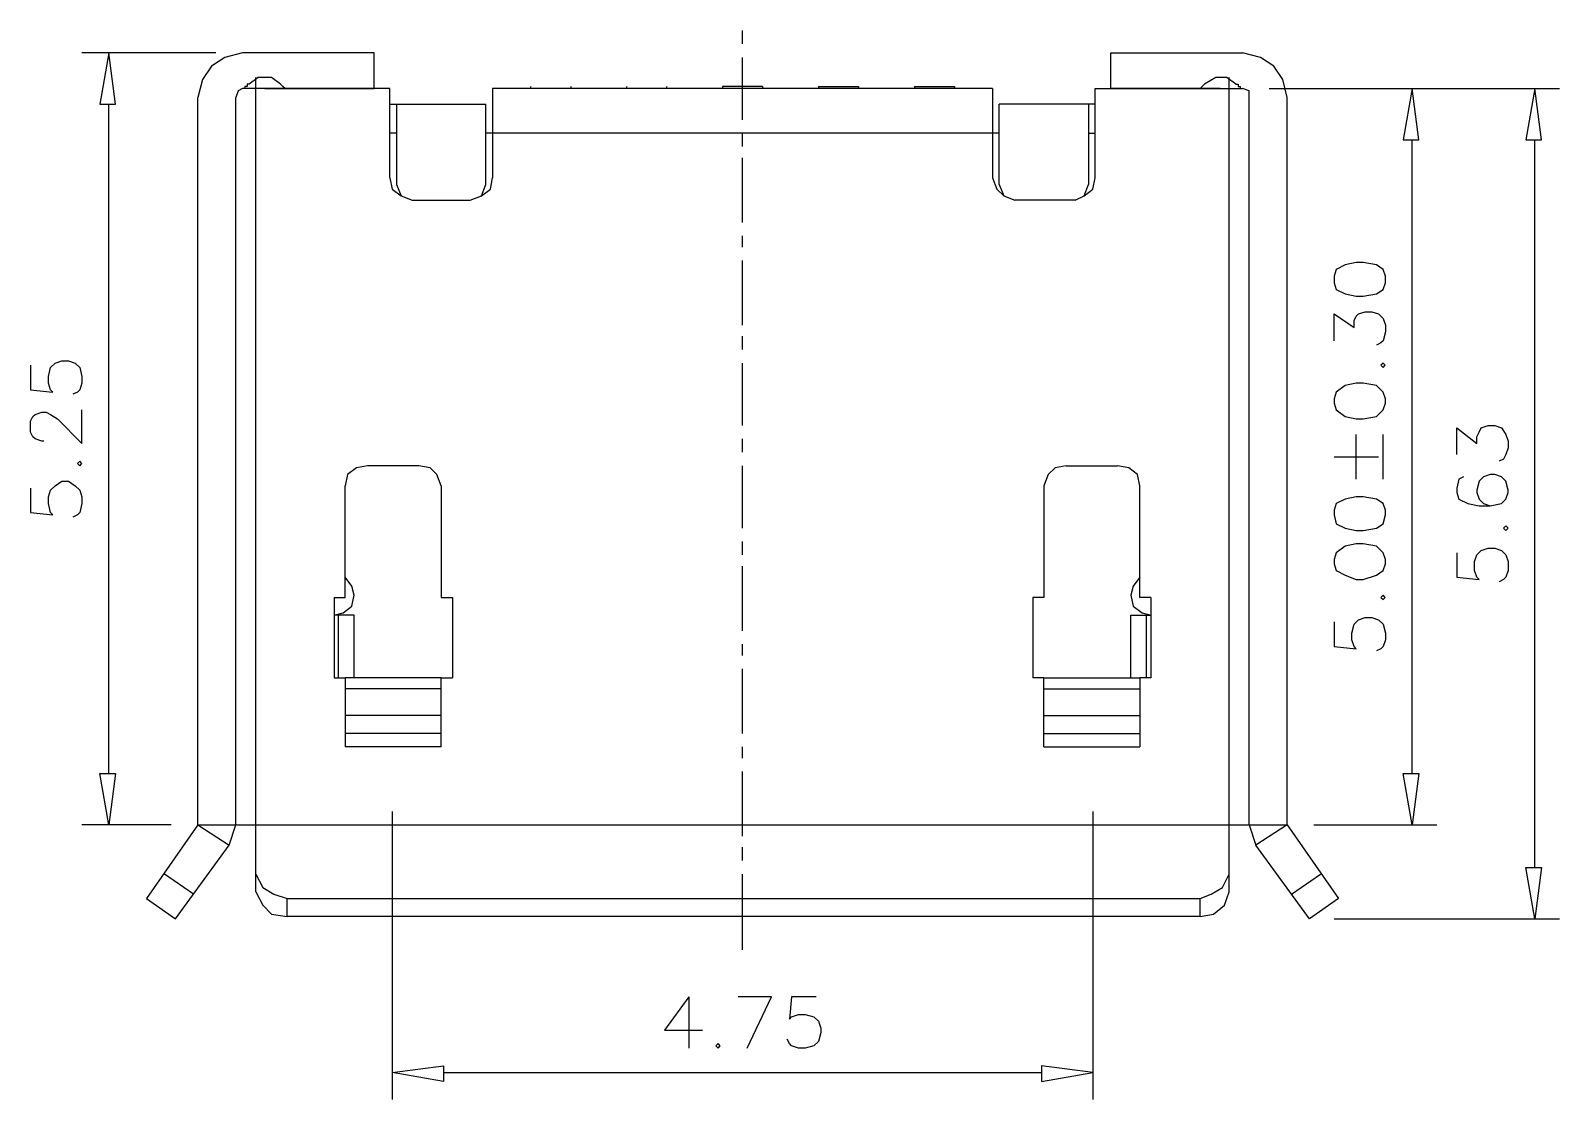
# Model space of a CAD drawing. Extents: x -228.3 to -217.9, y 287.9 to 295.1.
import ezdxf

# ---------------------------------------------------------------- set-up
doc = ezdxf.new("R2010")
doc.units = 0
doc.layers.add('Layer_1', color=7, linetype='CONTINUOUS')

msp = doc.modelspace()

# ---------------------------------------------------------------- linework, layer by layer
at = {"layer": 'Layer_1', "color": 7}
for points in [[(-223.44079, 295.04437), (-223.44079, 295.13508)], [(-227.00873, 294.983897), (-227.91584, 294.983897)], [(-226.82731, 294.983897), (-226.94826, 294.95366), (-227.03896, 294.893186), (-227.09946, 294.802476), (-227.12966, 294.681529)], [(-225.93532, 294.983899), (-226.82731, 294.983899)], [(-226.67613, 294.742003), (-225.93533, 294.742003), (-225.93533, 294.983897)], [(-223.44079, 294.530344), (-223.44079, 294.95366)], [(-220.20545, 294.742003), (-220.94625, 294.742003), (-220.94625, 294.983897)], [(-220.94625, 294.983897), (-220.05427, 294.983897)], [(-219.7519, 294.681529), (-219.7821, 294.802476), (-219.8426, 294.893186), (-219.9333, 294.95366), (-220.05425, 294.983897)], [(-226.82731, 294.742003), (-226.85751, 294.726885), (-226.87261, 294.68153)], [(-225.93532, 294.742004), (-226.82731, 294.742004)], [(-225.8295, 294.137267), (-225.8295, 294.742003), (-226.81219, 294.742003)], [(-226.78196, 294.772239), (-226.79706, 294.772239), (-226.79706, 294.757121), (-226.81216, 294.757121), (-226.81216, 294.742003)], [(-226.5703, 294.772239), (-226.6308, 294.817594), (-226.7215, 294.817594), (-226.782, 294.772239)], [(-226.7366, 289.299381), (-226.7366, 294.817596)], [(-226.54006, 294.742003), (-226.55516, 294.757121), (-226.57026, 294.772239)], [(-225.13405, 294.742004), (-225.13405, 294.137268)], [(-221.74753, 294.742004), (-225.13405, 294.742004)], [(-224.87704, 294.757121), (-224.87704, 294.742003)], [(-224.60491, 294.757121), (-224.60491, 294.742003)], [(-224.22695, 294.757121), (-224.22695, 294.742003)], [(-223.95482, 294.757121), (-223.95482, 294.742003)], [(-223.30472, 294.757121), (-223.57686, 294.757121), (-223.57686, 294.742003)], [(-223.30472, 294.757121), (-223.30472, 294.742003)], [(-222.92676, 294.757121), (-222.65463, 294.757121)], [(-222.92676, 294.757121), (-222.92676, 294.742003)], [(-222.65463, 294.757121), (-222.65463, 294.742003)], [(-222.27667, 294.757121), (-222.00454, 294.757121)], [(-222.27667, 294.757121), (-222.27667, 294.742003)], [(-222.00454, 294.757121), (-222.00454, 294.742003)], [(-221.74757, 294.742003), (-221.74757, 294.137267)], [(-221.05208, 294.137267), (-221.05208, 294.742003), (-220.06939, 294.742003)], [(-220.94625, 294.742003), (-220.05427, 294.742003)], [(-220.34152, 294.742003), (-220.32642, 294.757121), (-220.31132, 294.772239)], [(-220.09962, 294.772239), (-220.16012, 294.817594), (-220.23572, 294.817594), (-220.31132, 294.772239)], [(-220.14502, 289.299379), (-220.14502, 294.817595)], [(-220.09962, 294.772239), (-220.08452, 294.772239), (-220.08452, 294.757121), (-220.06942, 294.757121), (-220.06942, 294.742003)], [(-220.00891, 294.681529), (-220.00891, 294.726884), (-220.05431, 294.742002)], [(-219.87285, 294.742003), (-217.90746, 294.742003)], [(-219.87285, 294.742003), (-218.73897, 294.742003)], [(-227.73442, 290.100654), (-227.73442, 294.636174)], [(-227.12968, 289.752931), (-227.12968, 294.681529)], [(-226.87267, 289.752931), (-226.87267, 294.681529)], [(-225.82949, 294.636175), (-225.1794, 294.636175)], [(-225.78414, 294.636175), (-225.78414, 294.091913)], [(-225.1794, 294.091913), (-225.1794, 294.636175)], [(-221.05209, 294.636174), (-221.70218, 294.636174)], [(-221.70217, 294.091911), (-221.70217, 294.636174)], [(-221.09748, 294.636174), (-221.09748, 294.091911)], [(-220.00891, 289.752931), (-220.00891, 294.681529)], [(-219.7519, 289.752931), (-219.7519, 294.681529)], [(-227.12968, 289.752933), (-227.12968, 294.530347)], [(-226.87266, 289.752933), (-226.87266, 294.530347)], [(-220.00895, 289.752931), (-220.00895, 294.530345)], [(-219.75194, 289.752931), (-219.75194, 294.530345)], [(-225.78414, 294.439636), (-225.82944, 294.439636)], [(-221.70217, 294.439636), (-225.1794, 294.439636)], [(-223.44079, 294.348924), (-223.44079, 294.439634)], [(-221.09745, 294.439635), (-221.05205, 294.439635)], [(-218.90527, 290.100654), (-218.90527, 294.394279)], [(-218.07376, 289.465681), (-218.07376, 294.394279)], [(-223.44079, 293.834898), (-223.44079, 294.273332)], [(-225.8295, 294.137267), (-225.8144, 294.061675), (-225.7539, 294.01632), (-225.6783, 293.986083)], [(-225.28523, 293.986083), (-225.20963, 294.01632), (-225.14913, 294.061675), (-225.13403, 294.137267)], [(-221.74753, 294.137267), (-221.71733, 294.061675), (-221.67203, 294.01632), (-221.59643, 293.986083)], [(-221.18815, 293.986083), (-221.12765, 294.01632), (-221.06715, 294.061675), (-221.05205, 294.137267)], [(-225.78414, 294.091911), (-225.75394, 294.016319), (-225.67834, 293.986082)], [(-225.28523, 293.986083), (-225.20963, 294.01632), (-225.17943, 294.091912)], [(-221.70217, 294.091911), (-221.67197, 294.016319), (-221.59637, 293.986082)], [(-221.18815, 293.986083), (-221.12765, 294.01632), (-221.09745, 294.091912)], [(-225.67831, 293.986084), (-225.28523, 293.986084)], [(-221.18816, 293.986083), (-221.59635, 293.986083)], [(-223.44079, 293.668596), (-223.44079, 293.744188)], [(-223.44079, 293.139451), (-223.44079, 293.577886)], [(-219.43441, 293.033623), (-219.43441, 293.215044), (-219.29835, 293.124334), (-219.29835, 293.169689), (-219.28325, 293.199926), (-219.26815, 293.215044), (-219.22275, 293.230162), (-219.17735, 293.230162), (-219.13195, 293.215044), (-219.10175, 293.184807), (-219.08665, 293.139452), (-219.08665, 293.094097), (-219.10175, 293.033623), (-219.11685, 293.018505), (-219.14705, 293.003387)], [(-223.44079, 292.973149), (-223.44079, 293.063859)], [(-228.26356, 292.867321), (-228.26356, 292.701019), (-228.11238, 292.685901), (-228.12748, 292.701019), (-228.14258, 292.746374), (-228.14258, 292.791729), (-228.12748, 292.852203), (-228.09728, 292.88244), (-228.05188, 292.897558), (-228.00658, 292.897558), (-227.96118, 292.88244), (-227.93098, 292.852203), (-227.91588, 292.791729), (-227.91588, 292.746374), (-227.93098, 292.701019), (-227.94608, 292.685901), (-227.97628, 292.670783)], [(-223.44079, 292.459123), (-223.44079, 292.882439)], [(-228.17285, 292.353295), (-228.18795, 292.353295), (-228.23325, 292.368413), (-228.24835, 292.383531), (-228.26345, 292.413768), (-228.26345, 292.489361), (-228.24835, 292.519598), (-228.23325, 292.534716), (-228.18795, 292.549834), (-228.15775, 292.549834), (-228.12755, 292.534716), (-228.08225, 292.504479), (-227.91595, 292.338177), (-227.91595, 292.564953)], [(-218.6029, 292.262585), (-218.6029, 292.444006), (-218.46684, 292.338177), (-218.46684, 292.383532), (-218.45174, 292.413769), (-218.43664, 292.444006), (-218.39124, 292.459124), (-218.34584, 292.459124), (-218.30044, 292.444006), (-218.27024, 292.398651), (-218.25514, 292.353296), (-218.25514, 292.307941), (-218.27024, 292.262586), (-218.28534, 292.232349), (-218.31554, 292.217231)], [(-223.44079, 292.277703), (-223.44079, 292.368413)], [(-219.28323, 292.096283), (-219.28323, 292.398651)], [(-219.10181, 292.096283), (-219.10181, 292.398651)], [(-225.98068, 292.186993), (-226.05628, 292.171875), (-226.11678, 292.12652), (-226.13188, 292.050928)], [(-225.63295, 292.186995), (-225.98068, 292.186995)], [(-225.48177, 292.050927), (-225.51197, 292.126519), (-225.55737, 292.171874), (-225.63297, 292.186992)], [(-223.44079, 291.763677), (-223.44079, 292.186993)], [(-221.24862, 292.186993), (-221.32422, 292.171875), (-221.36962, 292.12652), (-221.39982, 292.050928)], [(-221.24863, 292.186993), (-220.90091, 292.186993)], [(-220.74971, 292.050927), (-220.76481, 292.126519), (-220.82531, 292.171874), (-220.90091, 292.186992)], [(-219.43441, 292.247467), (-219.13205, 292.247467)], [(-228.26356, 292.035809), (-228.26356, 291.869507), (-228.11238, 291.854389), (-228.12748, 291.869507), (-228.14258, 291.929981), (-228.14258, 291.975336), (-228.12748, 292.020691), (-228.09728, 292.050928), (-228.05188, 292.081165), (-228.00658, 292.081165), (-227.96118, 292.050928), (-227.93098, 292.020691), (-227.91588, 291.975336), (-227.91588, 291.929981), (-227.93098, 291.869507), (-227.94608, 291.854389), (-227.97628, 291.839271)], [(-226.13186, 291.295009), (-226.13186, 292.05093)], [(-225.48177, 292.05093), (-225.48177, 291.295009)], [(-221.39985, 292.050927), (-221.39985, 291.295007)], [(-220.74975, 291.295007), (-220.74975, 292.050927)], [(-218.55755, 292.111401), (-218.58775, 292.096283), (-218.60285, 292.035809), (-218.60285, 292.005572), (-218.58775, 291.960217), (-218.52725, 291.92998), (-218.45165, 291.914862), (-218.37605, 291.914862), (-218.30045, 291.92998), (-218.27025, 291.960217), (-218.25515, 292.005572), (-218.25515, 292.02069), (-218.27025, 292.081164), (-218.30045, 292.111401), (-218.34585, 292.126519), (-218.37605, 292.126519), (-218.42145, 292.111401), (-218.45165, 292.081164), (-218.46675, 292.02069), (-218.46675, 292.005572), (-218.45165, 291.960217), (-218.42145, 291.92998), (-218.37605, 291.914862)], [(-223.44079, 291.582257), (-223.44079, 291.672967)], [(-218.6029, 291.597375), (-218.6029, 291.431073), (-218.45172, 291.415955), (-218.46682, 291.431073), (-218.48192, 291.476428), (-218.48192, 291.536902), (-218.46682, 291.582257), (-218.43662, 291.612494), (-218.39122, 291.627612), (-218.34582, 291.627612), (-218.30042, 291.612494), (-218.27022, 291.582257), (-218.25512, 291.536902), (-218.25512, 291.476428), (-218.27022, 291.431073), (-218.28532, 291.415955), (-218.31552, 291.400837)], [(-226.20746, 291.17406), (-226.14696, 291.189178), (-226.08646, 291.234533), (-226.07136, 291.310125), (-226.08646, 291.370599), (-226.13176, 291.431073)], [(-223.44079, 291.068231), (-223.44079, 291.506665)], [(-220.74971, 291.431073), (-220.79511, 291.370599), (-220.81021, 291.310125), (-220.79511, 291.234533), (-220.73461, 291.189178), (-220.67411, 291.17406)], [(-226.20746, 291.295007), (-226.20746, 290.750745), (-226.13186, 290.750745), (-226.13186, 290.282075)], [(-226.20746, 291.295007), (-226.13186, 291.295007)], [(-225.48177, 291.295009), (-225.40617, 291.295009)], [(-225.40615, 291.295007), (-225.40615, 290.750745)], [(-221.39981, 291.295007), (-221.47541, 291.295007)], [(-221.4754, 291.295007), (-221.4754, 290.750745)], [(-220.67412, 291.295007), (-220.67412, 290.750745), (-220.74972, 290.750745), (-220.74972, 290.282075)], [(-220.67412, 291.295007), (-220.74972, 291.295007)], [(-226.07136, 291.17406), (-226.20743, 291.17406)], [(-226.17726, 290.750745), (-226.17726, 291.17406)], [(-226.07143, 290.750745), (-226.07143, 291.17406)], [(-220.81024, 290.750745), (-220.81024, 291.17406)], [(-220.81022, 291.17406), (-220.67415, 291.17406)], [(-220.70441, 290.750745), (-220.70441, 291.17406)], [(-219.43441, 291.128705), (-219.43441, 290.962403), (-219.28323, 290.947285), (-219.29833, 290.962403), (-219.31343, 291.007758), (-219.31343, 291.053113), (-219.29833, 291.113587), (-219.26813, 291.143824), (-219.22273, 291.158942), (-219.17733, 291.158942), (-219.13193, 291.143824), (-219.10173, 291.113587), (-219.08663, 291.053113), (-219.08663, 291.007758), (-219.10173, 290.962403), (-219.11683, 290.947285), (-219.14703, 290.932167)], [(-223.44079, 290.901929), (-223.44079, 290.977521)], [(-223.44079, 290.372784), (-223.44079, 290.811219)], [(-225.48177, 290.750745), (-226.13186, 290.750745)], [(-225.48177, 290.282075), (-225.48177, 290.750745), (-225.40617, 290.750745)], [(-221.39981, 290.282075), (-221.39981, 290.750745), (-221.47541, 290.750745)], [(-221.39981, 290.750745), (-220.74971, 290.750745)], [(-225.48177, 290.675153), (-226.13186, 290.675153)], [(-221.39981, 290.675153), (-220.74971, 290.675153)], [(-225.48177, 290.493732), (-226.13186, 290.493732)], [(-221.39981, 290.493732), (-220.74971, 290.493732)], [(-225.48177, 290.372785), (-226.13186, 290.372785)], [(-225.48177, 290.282075), (-226.13186, 290.282075)], [(-223.44079, 290.206482), (-223.44079, 290.282074)], [(-221.39981, 290.372785), (-220.74971, 290.372785)], [(-221.39981, 290.282075), (-220.74971, 290.282075)], [(-223.44079, 289.677338), (-223.44079, 290.115772)], [(-225.81438, 289.843641), (-225.81438, 287.893367)], [(-221.0672, 289.843641), (-221.0672, 287.893367)], [(-227.3111, 289.752931), (-227.91584, 289.752931)], [(-227.12968, 289.752931), (-227.4774, 289.254023), (-227.28086, 289.117958)], [(-227.12968, 289.752933), (-219.7519, 289.752933)], [(-227.12968, 289.752931), (-226.91802, 289.616865)], [(-226.91802, 289.616865), (-226.87262, 289.752931)], [(-220.00891, 289.752931), (-219.96361, 289.616865)], [(-219.7519, 289.752931), (-219.96356, 289.616865)], [(-219.7519, 289.752931), (-219.40418, 289.254023), (-219.60072, 289.117958)], [(-219.57048, 289.752931), (-218.73897, 289.752931)], [(-227.28086, 289.11796), (-226.91802, 289.616867)], [(-223.44079, 289.511036), (-223.44079, 289.601746)], [(-219.60076, 289.117958), (-219.9636, 289.616865)], [(-227.15992, 289.28426), (-227.35646, 289.420326)], [(-226.7366, 289.420326), (-226.6912, 289.329616), (-226.6156, 289.284261), (-226.5249, 289.254024)], [(-223.44079, 288.9063), (-223.44079, 289.420326)], [(-220.34152, 289.254023), (-220.26592, 289.28426), (-220.19032, 289.329615), (-220.14502, 289.420325)], [(-219.72166, 289.28426), (-219.52512, 289.420326)], [(-226.7366, 289.299379), (-226.6912, 289.208669), (-226.6307, 289.148195), (-226.52487, 289.133077)], [(-226.52494, 289.254026), (-220.34152, 289.254026)], [(-226.52494, 289.133076), (-226.52494, 289.254023)], [(-220.34152, 289.133076), (-220.25082, 289.148194), (-220.17522, 289.208668), (-220.14502, 289.299378)], [(-220.34152, 289.133076), (-220.34152, 289.254023)], [(-220.34152, 289.133079), (-226.52494, 289.133079)], [(-219.43441, 289.117958), (-217.90746, 289.117958)], [(-223.80363, 288.588814), (-223.96993, 288.362038), (-223.71292, 288.362038)], [(-223.80363, 288.588814), (-223.80363, 288.241091)], [(-223.41055, 288.241091), (-223.24425, 288.588814), (-223.47103, 288.588814)], [(-222.94188, 288.588814), (-223.10818, 288.588814), (-223.12328, 288.43763), (-223.10818, 288.452748), (-223.06278, 288.467866), (-223.01738, 288.467866), (-222.95688, 288.452748), (-222.92668, 288.422511), (-222.91158, 288.377156), (-222.91158, 288.346919), (-222.92668, 288.286445), (-222.95688, 288.256208), (-223.01738, 288.24109), (-223.06278, 288.24109), (-223.10818, 288.256208), (-223.12328, 288.271326), (-223.13838, 288.301563)], [(-225.46666, 288.074788), (-221.41492, 288.074788)]]:
    msp.add_lwpolyline(points, dxfattribs=at)
for points in [[(-227.79489, 294.636175), (-227.68906, 294.636175), (-227.73436, 294.983899)], [(-218.96574, 294.394281), (-218.85991, 294.394281), (-218.90531, 294.742004)], [(-218.13423, 294.394281), (-218.0284, 294.394281), (-218.0738, 294.742004)], [(-219.43441, 293.426702), (-219.41931, 293.381347), (-219.35881, 293.35111), (-219.28321, 293.335992), (-219.23781, 293.335992), (-219.14711, 293.35111), (-219.10171, 293.381347), (-219.08661, 293.426702), (-219.08661, 293.472057), (-219.10171, 293.517412), (-219.14711, 293.547649), (-219.23781, 293.562767), (-219.28321, 293.562767), (-219.35881, 293.547649), (-219.41931, 293.517412), (-219.43441, 293.472057)], [(-219.11693, 292.867321), (-219.10183, 292.852203), (-219.08673, 292.867321), (-219.10183, 292.882439)], [(-219.43441, 292.610308), (-219.41931, 292.564953), (-219.35881, 292.519598), (-219.28321, 292.50448), (-219.23781, 292.50448), (-219.14711, 292.519598), (-219.10171, 292.564953), (-219.08661, 292.610308), (-219.08661, 292.640545), (-219.10171, 292.6859), (-219.14711, 292.731255), (-219.23781, 292.746373), (-219.28321, 292.746373), (-219.35881, 292.731255), (-219.41931, 292.6859), (-219.43441, 292.640545)], [(-227.94607, 292.202111), (-227.93097, 292.186993), (-227.91587, 292.202111), (-227.93097, 292.217229)], [(-219.43441, 291.854388), (-219.41931, 291.793914), (-219.35881, 291.763677), (-219.28321, 291.748559), (-219.23781, 291.748559), (-219.14711, 291.763677), (-219.10171, 291.793914), (-219.08661, 291.854388), (-219.08661, 291.884625), (-219.10171, 291.92998), (-219.14711, 291.960217), (-219.23781, 291.975335), (-219.28321, 291.975335), (-219.35881, 291.960217), (-219.41931, 291.92998), (-219.43441, 291.884625)], [(-218.28542, 291.763678), (-218.27032, 291.74856), (-218.25522, 291.763678), (-218.27032, 291.778796)], [(-219.43441, 291.521783), (-219.41931, 291.476428), (-219.35881, 291.446191), (-219.28321, 291.415954), (-219.23781, 291.415954), (-219.14711, 291.446191), (-219.10171, 291.476428), (-219.08661, 291.521783), (-219.08661, 291.55202), (-219.10171, 291.597375), (-219.14711, 291.64273), (-219.23781, 291.657848), (-219.28321, 291.657848), (-219.35881, 291.64273), (-219.41931, 291.597375), (-219.43441, 291.55202)], [(-219.11693, 291.295007), (-219.10183, 291.279889), (-219.08673, 291.295007), (-219.10183, 291.310125)], [(-227.79489, 290.100656), (-227.68906, 290.100656), (-227.73436, 289.752933)], [(-218.96574, 290.100656), (-218.85991, 290.100656), (-218.90531, 289.752933)], [(-218.13423, 289.465683), (-218.0284, 289.465683), (-218.0738, 289.11796)], [(-223.60709, 288.271327), (-223.62219, 288.256209), (-223.60709, 288.241091), (-223.59199, 288.256209)], [(-225.46665, 288.120146), (-225.46665, 288.014317), (-225.81437, 288.074791)], [(-221.41492, 288.120146), (-221.41492, 288.014317), (-221.0672, 288.074791)]]:
    msp.add_lwpolyline(points, close=True, dxfattribs=at)

doc.saveas('drawing.dxf')
